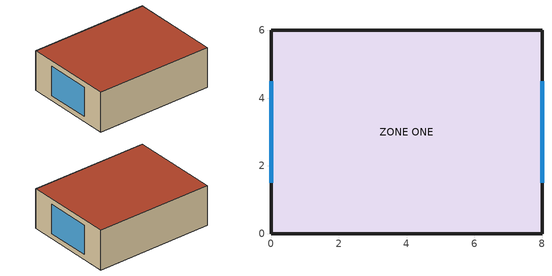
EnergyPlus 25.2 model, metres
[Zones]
ZONE ONE
 floor ground (LTFLOOR): 0,0 0,6 8,6 8,0 z0
 wall outside (LTWALL): 8,6 0,6 0,0 8,0 8,6 z0:2.7
 window (DOUBLE PANE WINDOW): 8,1.5 8,4.5 / 0,4.5 0,1.5 z0.35:2.35
 roof outside (LTROOF): 0,6 0,0 8,0 8,6 z2.7
[Building]
Exercise 1B: North Axis {deg}=0; Terrain=Country; Loads Convergence Tolerance Value {W}=0.04; Temperature Convergence Tolerance Value {deltaC}=0.4; Solar Distribution=FullInteriorAndExterior; Minimum Number of Warmup Days=6
[Site:Location]
CHICAGO_IL_USA TMY2-94846: Latitude {deg}=41.78; Longitude {deg}=-87.75; Time Zone {hr}=-6; Elevation {m}=190
[SizingPeriod:DesignDay] Day of Month=21; Humidity Condition Type=Wetbulb; Barometric Pressure {Pa}=99063.21; Rain Indicator=No; Snow Indicator=No; Daylight Saving Time Indicator=No; Solar Model Indicator=ASHRAEClearSky
Name | Month | Day Type | Maximum Dry-Bulb Temperature {C} | Daily Dry-Bulb Temperature Range {deltaC} | Wetbulb or DewPoint at Maximum Dry-Bulb {C} | Wind Speed {m/s} | Wind Direction {deg} | Sky Clearness
CHICAGO_IL_USA Cooling .4% Conditions DB=>MWB | 7 | SummerDesignDay | 32.8 | 10.9 | 23.6 | 0 | 0 | 1
CHICAGO_IL_USA Heating 99.6% Conditions | 1 | WinterDesignDay | -21.2 | 0 | -21.2 | 4.6 | 270 | 0
[Site:GroundTemperature:BuildingSurface]
18.3, 18.2, 18.3, 18.4, 20.1, 22, 22.3, 22.5, 22.5, 20.7, 18.9, 18.5
[WindowMaterial:Glazing]
CLEAR 6MM: Optical Data Type=SpectralAverage; Thickness {m}=0.006; Solar Transmittance at Normal Incidence=0.775; Front Side Solar Reflectance at Normal Incidence=0.071; Back Side Solar Reflectance at Normal Incidence=0.071; Visible Transmittance at Normal Incidence=0.881; Front Side Visible Reflectance at Normal Incidence=0.08; Back Side Visible Reflectance at Normal Incidence=0.08; Infrared Transmittance at Normal Incidence=0; Front Side Infrared Hemispherical Emissivity=0.84; Back Side Infrared Hemispherical Emissivity=0.84; Conductivity {W/m-K}=0.9
[WindowMaterial:Gas]
AIR 3MM: Gas Type=Air; Thickness {m}=0.0032
[Construction]
DOUBLE PANE WINDOW: CLEAR 6MM, AIR 3MM, CLEAR 6MM
LTWALL: WOOD SIDING-1, FIBERGLASS QUILT-1, PLASTERBOARD-1
LTFLOOR: HF-C5
LTROOF: ROOF DECK, FIBERGLASS QUILT-2, PLASTERBOARD-2
[Material] Thermal Absorptance=0.9
Name | Roughness | Thickness {m} | Conductivity {W/m-K} | Density {kg/m3} | Specific Heat {J/kg-K} | Solar Absorptance | Visible Absorptance
PLASTERBOARD-1 | MediumSmooth | 0.012 | 0.16 | 950 | 840 | 0.6 | 0.6
FIBERGLASS QUILT-1 | Rough | 0.066 | 0.04 | 12 | 840 | 0.6 | 0.6
WOOD SIDING-1 | Rough | 0.009 | 0.14 | 530 | 900 | 0.6 | 0.6
PLASTERBOARD-2 | Rough | 0.01 | 0.16 | 950 | 840 | 0.6 | 0.6
FIBERGLASS QUILT-2 | Rough | 0.1118 | 0.04 | 12 | 840 | 0.6 | 0.6
ROOF DECK | Rough | 0.019 | 0.14 | 530 | 900 | 0.6 | 0.6
HF-C5 | MediumRough | 0.1015 | 1.7296 | 2243 | 837 | 0.65 | 0.65
[Zone]
ZONE ONE: Type=1; Multiplier=1; Ceiling Height {m}=2.7; Volume {m3}=129.6
[Zone equipment]
ZONE ONE: ZONE ONE Purchased Air
[ZoneHVAC:IdealLoadsAirSystem]
ZONE ONE Purchased Air: Maximum Heating Supply Air Temperature {C}=50; Minimum Cooling Supply Air Temperature {C}=13; Maximum Heating Supply Air Humidity Ratio {kgWater/kgDryAir}=0.015; Minimum Cooling Supply Air Humidity Ratio {kgWater/kgDryAir}=0.01; Heating Limit=NoLimit; Cooling Limit=NoLimit; Dehumidification Control Type=ConstantSupplyHumidityRatio; Humidification Control Type=ConstantSupplyHumidityRatio
[ZoneControl:Thermostat]
ZONE ONE Thermostat: Zone or ZoneList=ZONE ONE; Control Type Schedule=ALWAYS 4; Control 1=Office Thermostat Dual SP Control
[ThermostatSetpoint:DualSetpoint]
Office Thermostat Dual SP Control: Heating Setpoint Temperature Schedule=ALWAYS 20; Cooling Setpoint Temperature Schedule=ALWAYS 24
[Schedule:Compact]
ALWAYS 4: Through: 12/31, For: AllDays, Until: 24:00, 4
ALWAYS 20: Through: 12/31, For: AllDays, Until: 24:00, 20
ALWAYS 24: Through: 12/31, For: AllDays, Until: 24:00, 24
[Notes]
Introduction to EnergyPlus - Exercise 1B
Building: Fictional 1 zone building with lightweight walls and 2 windows.
8m x 6m x 2.7m high, long side facing N and S
Windows on east and west walls
20C heating, 24C cooling
Internal: None.
System:   Purchased Air.
Plant:    None.
Environment:  Chicago, IL, USA, Summer and Winter design days
CHICAGO_IL_USA Cooling (DB=>MWB) .4%, MaxDB=  32.80 MWB=  23.60
CHICAGO_IL_USA Heating 99.6%, MaxDB= -21.20 Wind Speed=   4.60 Wind Dir= 270.00
